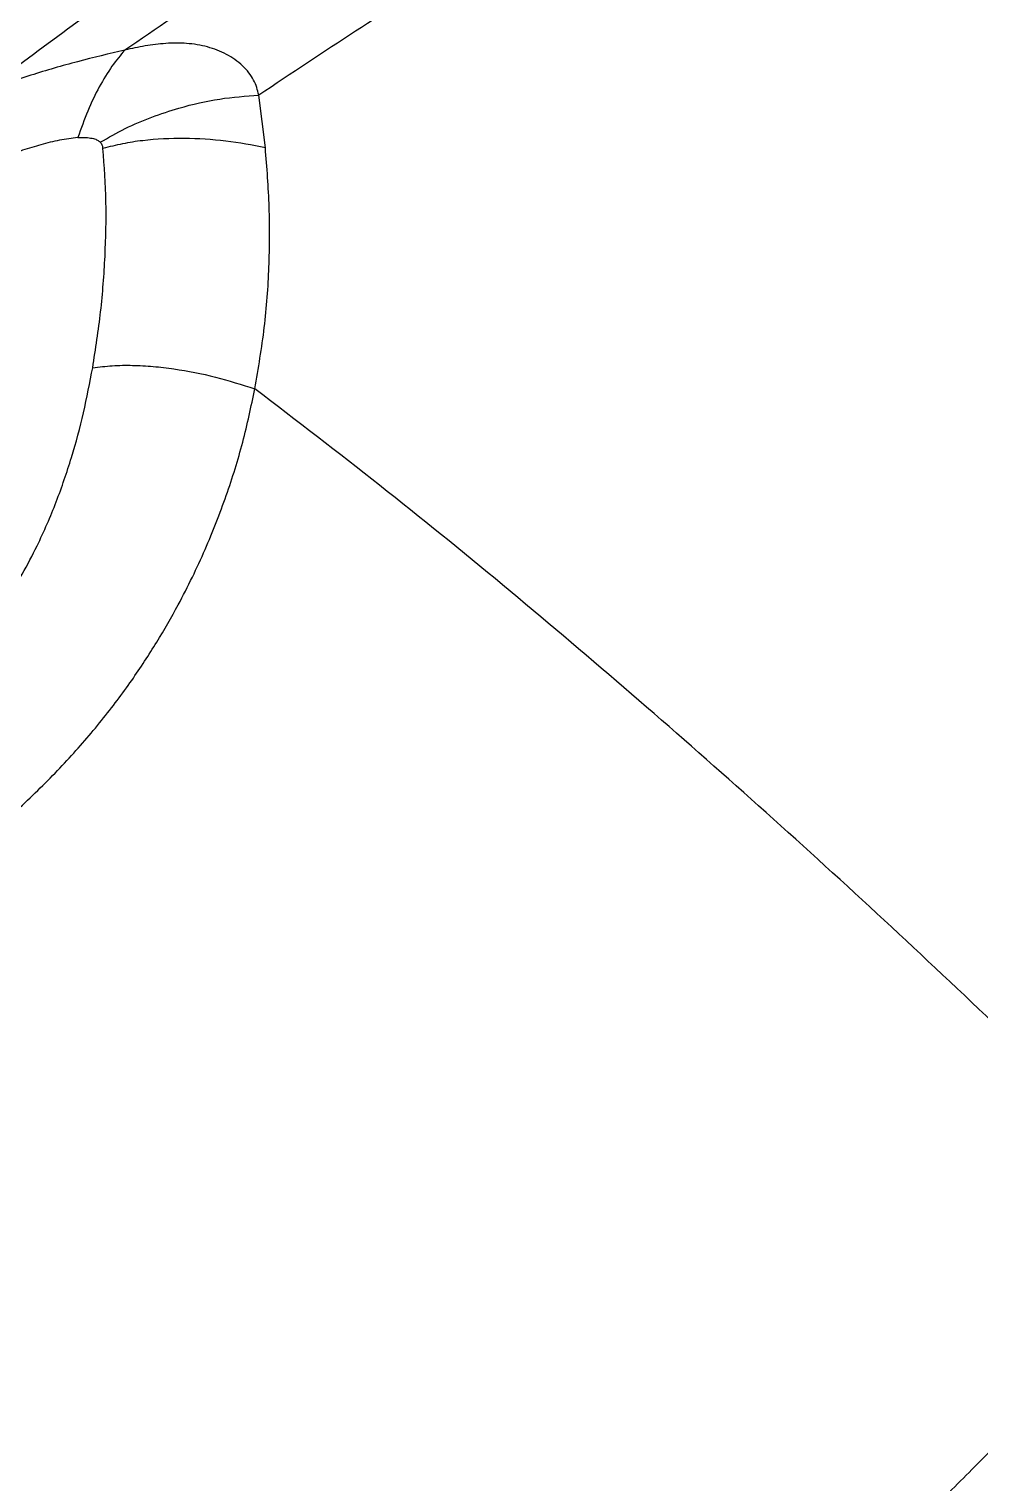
# Model space of a CAD drawing. Extents: x 939 to 1039, y 781 to 934.
# Drawn here: x 1010.69 to 1017.24, y 868.52 to 878.53 of the extents above; entities that cross this region are included whole.
import ezdxf

# ---------------------------------------------------------------- set-up
doc = ezdxf.new("R2010")
doc.units = 0
doc.header["$MEASUREMENT"] = 0
doc.layers.add('1', color=4, linetype='Continuous')

# ---------------------------------------------------------------- blocks, each defined once
blk = doc.blocks.new('Envoy')
at = {"layer": '1', "color": 3, "linetype": 'Continuous', "lineweight": 25}
blk.add_line((73.665, 78.535), (73.62, 78.897), dxfattribs=at)
for points, knots in [([(71.726, 78.926), (71.909, 79.061), (72.273, 79.331), (72.791, 79.709), (73.283, 80.069), (73.749, 80.413), (74.192, 80.745), (74.612, 81.063), (74.995, 81.354), (75.341, 81.617), (75.654, 81.849), (75.946, 82.058), (76.216, 82.241), (76.461, 82.394), (76.68, 82.514), (76.876, 82.604), (76.994, 82.647), (77.052, 82.668)], [0, 0, 0, 0, 0.07287, 0.145307, 0.217361, 0.289108, 0.360779, 0.43236, 0.503897, 0.5664, 0.62879, 0.691056, 0.75328, 0.815348, 0.877092, 0.938524, 1, 1, 1, 1]), ([(78.424, 82.56), (78.34, 82.535), (78.174, 82.484), (77.894, 82.382), (77.592, 82.252), (77.263, 82.092), (76.909, 81.903), (76.531, 81.686), (76.107, 81.431), (75.633, 81.137), (75.105, 80.801), (74.547, 80.441), (73.959, 80.057), (73.345, 79.649), (72.914, 79.354), (72.698, 79.207)], [0, 0, 0, 0, 0.0714544, 0.1428572, 0.2142956, 0.2857687, 0.3572549, 0.4287301, 0.5001803, 0.5835385, 0.6668907, 0.7502094, 0.8335001, 0.9167474, 1, 1, 1, 1]), ([(79.535, 82.231), (79.435, 82.196), (79.234, 82.126), (78.89, 81.983), (78.515, 81.812), (78.104, 81.61), (77.658, 81.376), (77.178, 81.112), (76.664, 80.816), (76.117, 80.491), (75.538, 80.136), (74.929, 79.752), (74.292, 79.342), (73.844, 79.045), (73.62, 78.897)], [0, 0, 0, 0, 0.083355, 0.166661, 0.25003, 0.333426, 0.416819, 0.500179, 0.583537, 0.666889, 0.750208, 0.8335, 0.916748, 1, 1, 1, 1]), ([(73.62, 78.897), (73.611, 78.932), (73.593, 79.001), (73.513, 79.102), (73.401, 79.181), (73.268, 79.233), (73.125, 79.256), (72.98, 79.255), (72.838, 79.237), (72.744, 79.217), (72.698, 79.207)], [0, 0, 0, 0, 0.12763, 0.256122, 0.383771, 0.509832, 0.63683, 0.759966, 0.880874, 1, 1, 1, 1]), ([(72.698, 79.207), (72.589, 79.181), (72.374, 79.13), (72.049, 79.036), (71.834, 78.962), (71.726, 78.926)], [0, 0, 0, 0, 0.3350417, 0.6669487, 1, 1, 1, 1]), ([(72.698, 79.207), (72.668, 79.172), (72.606, 79.099), (72.521, 78.956), (72.441, 78.795), (72.396, 78.666), (72.374, 78.604)], [0, 0, 0, 0, 0.243782, 0.500219, 0.756475, 1, 1, 1, 1]), ([(72.528, 78.573), (72.585, 78.605), (72.701, 78.671), (72.884, 78.748), (73.101, 78.82), (73.349, 78.877), (73.53, 78.89), (73.62, 78.897)], [0, 0, 0, 0, 0.162691, 0.329473, 0.498829, 0.752985, 1, 1, 1, 1]), ([(72.374, 78.604), (72.332, 78.599), (72.248, 78.589), (72.12, 78.556), (71.993, 78.519), (71.91, 78.488), (71.868, 78.473)], [0, 0, 0, 0, 0.249271, 0.5003457, 0.749578, 1, 1, 1, 1]), ([(72.374, 78.604), (72.396, 78.605), (72.435, 78.606), (72.48, 78.599), (72.51, 78.588), (72.522, 78.578), (72.528, 78.573)], [0, 0, 0, 0, 0.372646, 0.629372, 0.824929, 1, 1, 1, 1]), ([(72.547, 78.53), (72.546, 78.538), (72.543, 78.554), (72.533, 78.566), (72.528, 78.573)], [0, 0, 0, 0, 0.516561, 1, 1, 1, 1]), ([(73.665, 78.535), (73.575, 78.552), (73.392, 78.586), (73.108, 78.603), (72.869, 78.592), (72.681, 78.564), (72.592, 78.541), (72.547, 78.53)], [0, 0, 0, 0, 0.248361, 0.502088, 0.753936, 0.877807, 1, 1, 1, 1]), ([(73.593, 76.876), (73.617, 77.017), (73.665, 77.297), (73.694, 77.714), (73.697, 78.128), (73.676, 78.399), (73.665, 78.535)], [0, 0, 0, 0, 0.250728, 0.499283, 0.748171, 1, 1, 1, 1]), ([(72.476, 77.021), (72.496, 77.15), (72.536, 77.407), (72.564, 77.788), (72.573, 78.163), (72.556, 78.408), (72.547, 78.53)], [0, 0, 0, 0, 0.250892, 0.501167, 0.75077, 1, 1, 1, 1]), ([(72.476, 77.021), (72.521, 77.026), (72.611, 77.037), (72.751, 77.039), (72.893, 77.031), (73.084, 77.008), (73.321, 76.962), (73.503, 76.904), (73.593, 76.876)], [0, 0, 0, 0, 0.122323, 0.245948, 0.371034, 0.497341, 0.750976, 1, 1, 1, 1]), ([(68.295, 73.838), (68.421, 73.848), (68.675, 73.869), (69.066, 73.931), (69.462, 74.013), (69.813, 74.107), (70.114, 74.202), (70.365, 74.294), (70.607, 74.395), (70.836, 74.506), (71.051, 74.627), (71.251, 74.76), (71.433, 74.906), (71.6, 75.064), (71.748, 75.235), (71.88, 75.415), (71.995, 75.603), (72.114, 75.831), (72.23, 76.099), (72.334, 76.405), (72.417, 76.713), (72.456, 76.918), (72.476, 77.021)], [0, 0, 0, 0, 0.06198, 0.125532, 0.189055, 0.252676, 0.29439, 0.335211, 0.375472, 0.414342, 0.452378, 0.489894, 0.527105, 0.565155, 0.604746, 0.645248, 0.686453, 0.729091, 0.795518, 0.862719, 0.930803, 1, 1, 1, 1]), ([(67.574, 72.343), (67.7, 72.335), (67.945, 72.319), (68.311, 72.345), (68.667, 72.395), (69.017, 72.47), (69.364, 72.563), (69.71, 72.672), (70.056, 72.797), (70.402, 72.942), (70.747, 73.111), (71.086, 73.308), (71.417, 73.533), (71.734, 73.781), (72.032, 74.043), (72.303, 74.316), (72.541, 74.592), (72.746, 74.865), (72.919, 75.131), (73.092, 75.431), (73.255, 75.768), (73.4, 76.141), (73.515, 76.509), (73.567, 76.754), (73.593, 76.876)], [0, 0, 0, 0, 0.0434658, 0.0849386, 0.1261392, 0.167159, 0.2077345, 0.2483827, 0.2895204, 0.3310139, 0.3727553, 0.415606, 0.4589695, 0.5032208, 0.5480461, 0.5926057, 0.6370161, 0.6807059, 0.7224007, 0.7629431, 0.8234331, 0.8827806, 0.9414274, 1, 1, 1, 1]), ([(80.159, 71.069), (79.898, 71.328), (79.376, 71.846), (78.58, 72.61), (77.776, 73.362), (76.961, 74.1), (76.136, 74.823), (75.301, 75.529), (74.454, 76.217), (73.88, 76.656), (73.593, 76.876)], [0, 0, 0, 0, 0.125105, 0.250193, 0.375244, 0.500245, 0.625199, 0.750134, 0.875077, 1, 1, 1, 1]), ([(67.287, 71.796), (67.596, 71.549), (68.214, 71.055), (69.132, 70.292), (70.045, 69.513), (70.95, 68.718), (71.847, 67.907), (72.734, 67.081), (73.612, 66.241), (74.187, 65.67), (74.475, 65.385)], [0, 0, 0, 0, 0.12484, 0.249769, 0.374742, 0.499711, 0.624704, 0.749758, 0.874866, 1, 1, 1, 1]), ([(80.159, 71.069), (80.045, 70.955), (79.823, 70.732), (79.488, 70.397), (79.161, 70.07), (78.838, 69.748), (78.518, 69.427), (78.198, 69.107), (77.874, 68.784), (77.545, 68.455), (77.209, 68.119), (76.863, 67.773), (76.506, 67.415), (76.135, 67.044), (75.748, 66.657), (75.342, 66.251), (74.915, 65.824), (74.625, 65.534), (74.475, 65.385)], [0, 0, 0, 0, 0.075348, 0.146536, 0.213747, 0.277249, 0.337424, 0.394793, 0.450038, 0.503993, 0.557616, 0.611928, 0.667936, 0.726553, 0.788552, 0.854533, 0.924924, 1, 1, 1, 1])]:
    blk.add_open_spline(points, degree=3, knots=knots, dxfattribs=at)

msp = doc.modelspace()

# ---------------------------------------------------------------- block references
at = {"layer": '1'}
msp.add_blockref('Envoy', (938.654, 799.174), dxfattribs=at)

doc.saveas('drawing.dxf')
